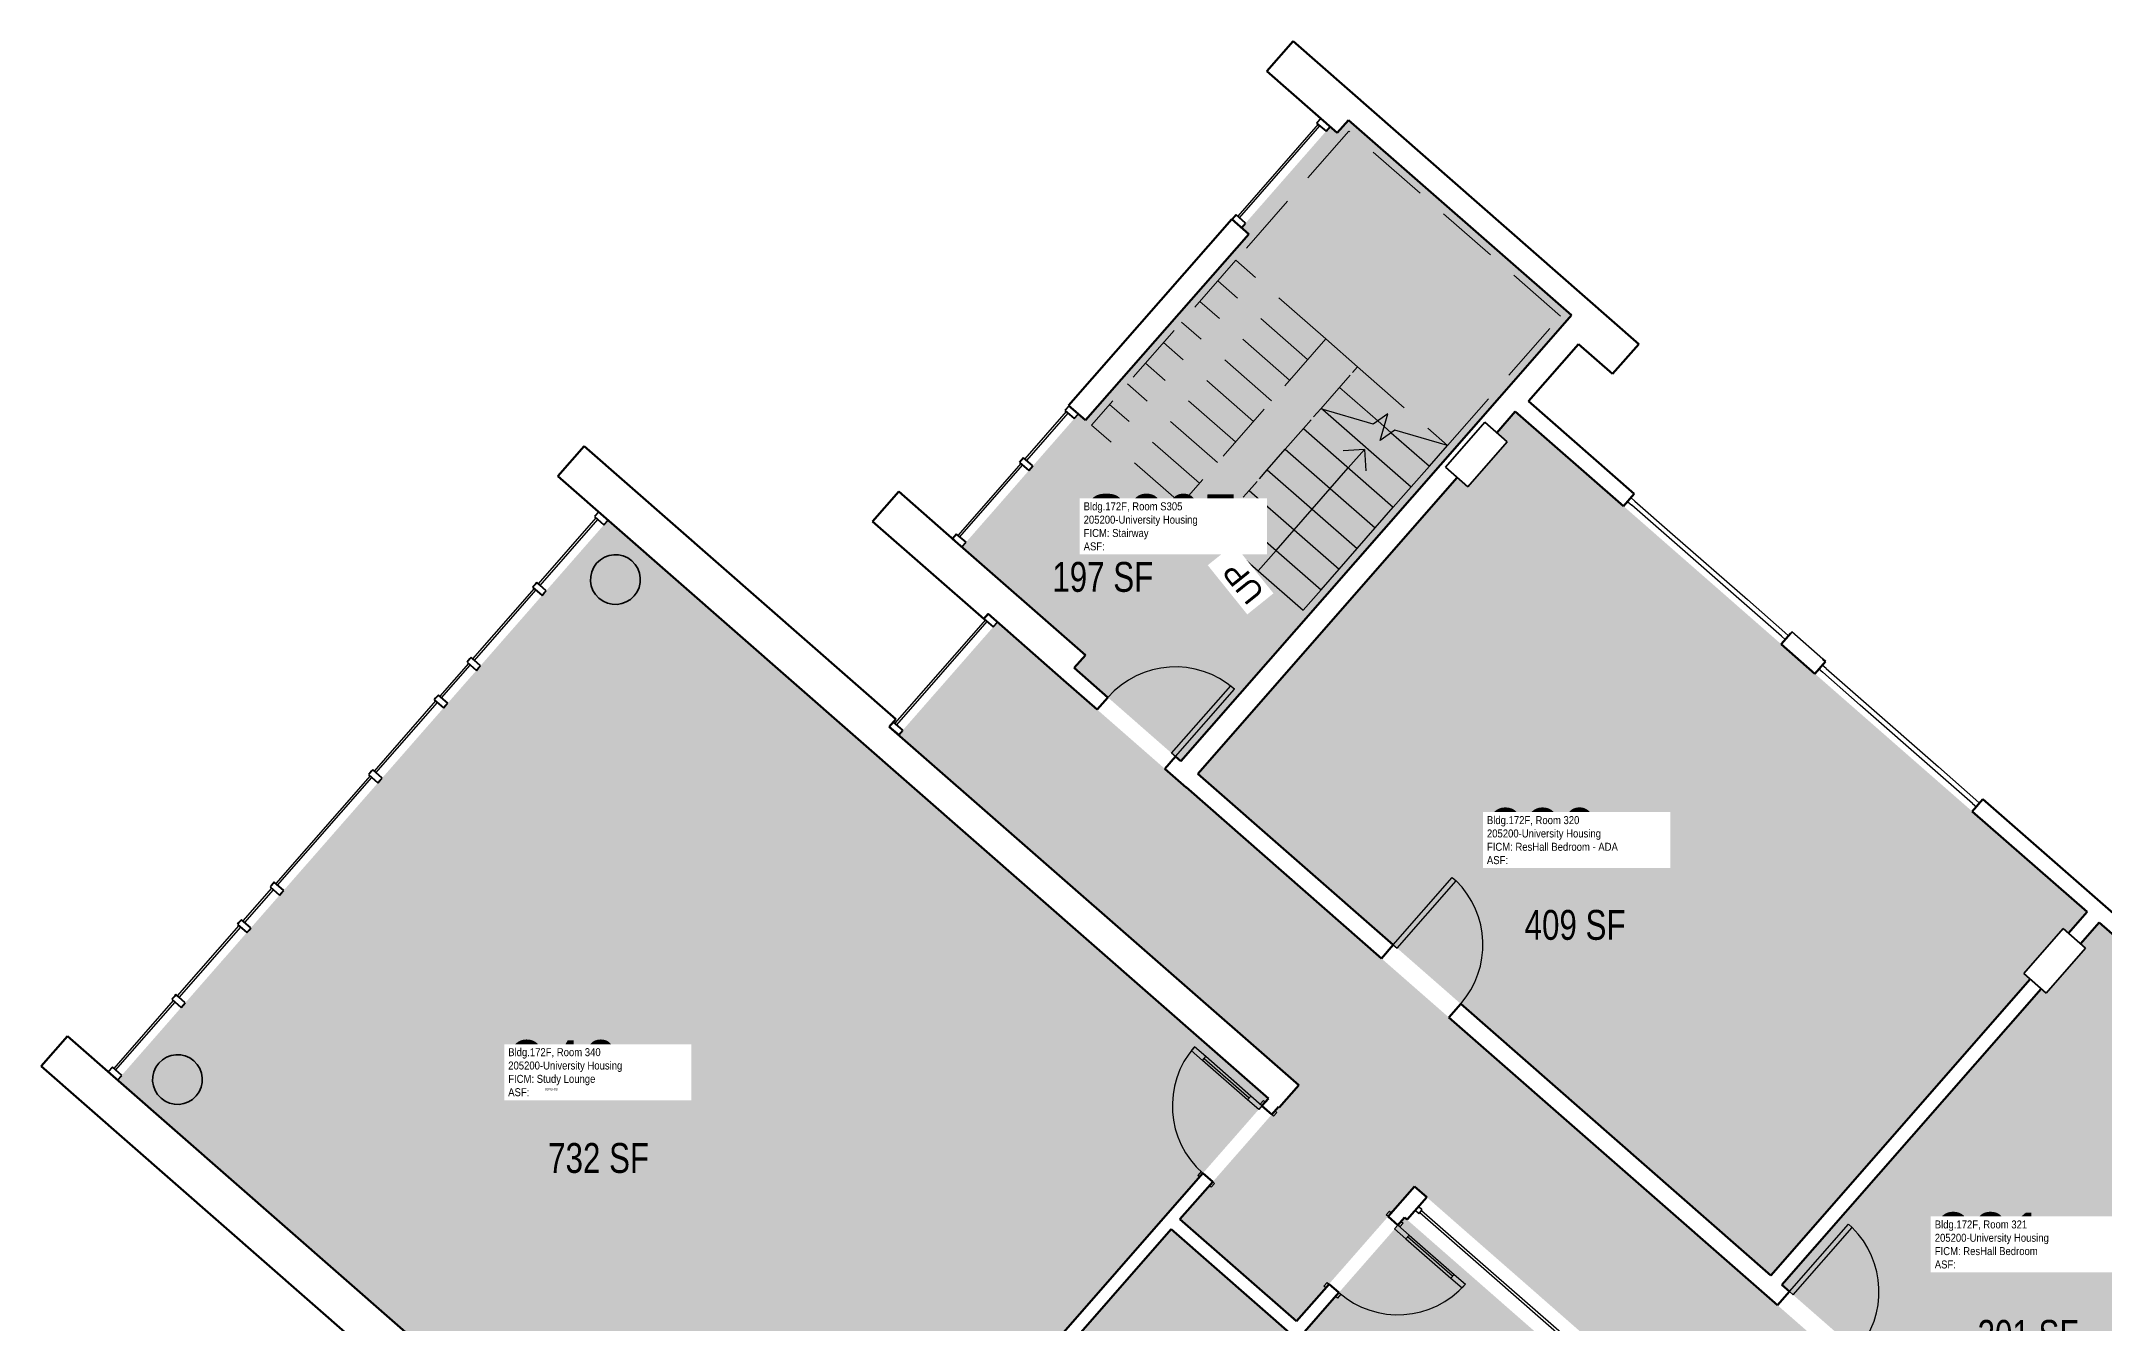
# Model space of a CAD drawing. Header units: inches. Extents: x 69234239 to 69236626, y 27656166 to 27658522.
# Drawn here: x 69234341 to 69235170, y 27658007 to 27658522 of the extents above; entities that cross this region are included whole.
import ezdxf
from ezdxf.enums import TextEntityAlignment as Align

# ---------------------------------------------------------------- set-up
doc = ezdxf.new("R2010")
doc.units = ezdxf.units.IN
doc.header["$LTSCALE"] = 100
doc.header["$MEASUREMENT"] = 0
doc.linetypes.add('DASHED2', pattern=[0.375, 0.25, -0.125])
for name, color, linetype in [('A-COLS', 5, 'CONTINUOUS'), ('A-DOOR', 2, 'CONTINUOUS'), ('A-FLOR', 3, 'CONTINUOUS'), ('A-GLAZ', 1, 'CONTINUOUS'), ('A-IDEN-RNUM', 7, 'CONTINUOUS'), ('A-IDEN-SNUM', 4, 'CONTINUOUS'), ('A-IDEN-VNUM', 4, 'CONTINUOUS'), ('A-WALL', 5, 'CONTINUOUS'), ('AREA-TEXT', 3, 'CONTINUOUS'), ('Rooms-Category-Color', 7, 'CONTINUOUS'), ('Rooms-College-Color', 7, 'CONTINUOUS'), ('Rooms-Department-Color', 7, 'CONTINUOUS'), ('Rooms-Division-Color', 7, 'CONTINUOUS'), ('Rooms-Information', 7, 'CONTINUOUS')]:
    doc.layers.add(name, color=color, linetype=linetype)
doc.styles.add('Arial', font='arial.ttf')
doc.styles.add('CP_AREA', font='arial.ttf', dxfattribs={"height": 15})
doc.styles.add('CP_ROOMSNUMBER', font='arial.ttf', dxfattribs={"height": 1})
doc.styles.add('CP_ROOMVNUMBER', font='arial.ttf', dxfattribs={"width": 0.85, "height": 0.075})

# ---------------------------------------------------------------- blocks, each defined once
blk = doc.blocks.new('08_Single-Flush - 08_Single-Flush_3_-0_ x 7_-0_-5597139-LEVEL 3')
at = {"layer": 'A-DOOR', "color": 7}
for p, q in [((16, -3.62), (16, -39.57)), ((18, -3.62), (16, -3.62)), ((18, -3.62), (18, -39.57)), ((18, -39.57), (16, -39.57))]:
    blk.add_line(p, q, dxfattribs=at)
at = {"layer": 'A-DOOR', "lineweight": 25}
blk.add_arc((18, -3.62), 36, 180, 266.81526, dxfattribs=at)
blk = doc.blocks.new('Single-Flush Vision - 36_ x 84_ - 90 MIN-2273798-LEVEL 3')
at = {"layer": 'A-DOOR'}
for p, q in [((16, 3.25), (16, 39.25)), ((18, 39.25), (16, 39.25)), ((18, 3.25), (18, 39.25)), ((18, 3.25), (16, 3.25))]:
    blk.add_line(p, q, dxfattribs=at)
at = {"layer": 'A-DOOR', "lineweight": 25}
blk.add_arc((18, 3.25), 36, 90, 180, dxfattribs=at)

msp = doc.modelspace()

# ---------------------------------------------------------------- hatches: boundary and pattern name
at = {"layer": 'Rooms-Category-Color', "true_color": 0xadadad}
for points in [[(69234760.73, 27658275.86), (69234756.2, 27658270.69), (69234799, 27658233.21), (69234799.54, 27658233.83), (69234903.67, 27658352.74), (69234919.48, 27658370.79), (69234926.93, 27658379.3), (69234926.97, 27658379.35), (69234926.97, 27658379.35), (69234929.12, 27658381.8), (69234955.93, 27658412.41), (69234866.4, 27658490.81), (69234861.87, 27658485.64), (69234858.98, 27658488.18), (69234823.4, 27658447.55), (69234826.31, 27658445), (69234760.79, 27658370.18), (69234757.87, 27658372.74), (69234711.09, 27658319.3), (69234753.23, 27658282.43), (69234753.23, 27658282.43)], [(69234685.7, 27658243.8), (69234846.08, 27658103.34), (69234798.65, 27658049.18), (69234845.43, 27658008.22), (69234892.86, 27658062.38), (69234988.96, 27657978.23), (69234989.36, 27657978.68), (69234998.39, 27657970.78), (69234994.04, 27657965.81), (69234789.14, 27657731.84), (69234785.11, 27657727.23), (69234776.08, 27657735.13), (69234776.16, 27657735.23), (69234637.57, 27657856.59), (69234633.57, 27657860.09), (69234633.57, 27657860.09), (69234631.31, 27657862.08), (69234483.78, 27657991.27), (69234472.9, 27658000.8), (69234433.28, 27657955.56), (69234458.14, 27657933.8), (69234458.13, 27657933.78), (69234505.4, 27657892.39), (69234641.66, 27657773.07), (69234740.95, 27657686.12), (69234877.22, 27657566.79), (69234976.9, 27657479.5), (69235094.64, 27657376.4), (69235214.47, 27657271.45), (69235254.01, 27657316.6), (69235244.41, 27657325.01), (69235246.38, 27657327.27), (69235217.61, 27657352.47), (69235215.61, 27657350.19), (69235200.19, 27657363.7), (69235171.35, 27657388.98), (69235171.35, 27657388.98), (69235111.42, 27657441.46), (69235113.4, 27657443.73), (69235084.63, 27657468.93), (69235082.64, 27657466.66), (69235080.58, 27657468.47), (69235080.59, 27657468.47), (69235007.19, 27657532.75), (69234926.02, 27657603.83), (69234925.59, 27657604.21), (69234925.59, 27657604.21), (69234902.25, 27657624.64), (69234854.17, 27657666.75), (69234853.75, 27657667.12), (69234851.75, 27657668.83), (69234830.25, 27657687.67), (69234878.01, 27657742.2), (69234878.01, 27657742.2), (69234995.22, 27657876.06), (69235043.24, 27657930.88), (69235064.76, 27657912.03), (69235067.49, 27657909.64), (69235071.46, 27657906.16), (69235115.22, 27657867.84), (69235138.94, 27657847.07), (69235138.93, 27657847.07), (69235248.09, 27657751.48), (69235291.57, 27657713.4), (69235466.98, 27657559.79), (69235506.55, 27657604.96), (69235386.59, 27657710.01), (69235268.87, 27657813.1), (69235169.18, 27657900.4), (69235033.43, 27658019.28), (69234801.16, 27658222.68), (69234801.11, 27658222.73), (69234797.91, 27658225.52), (69234751.91, 27658265.8), (69234751.91, 27658265.8), (69234744.42, 27658272.37), (69234725.34, 27658289.07)]]:
    msp.add_hatch(color=253, dxfattribs=at).paths.add_polyline_path(points)
at = {"layer": 'Rooms-Category-Color', "true_color": 0x728ef3}
for points in [[(69234805.89, 27658228.18), (69235036, 27658026.67), (69235140.18, 27658145.63), (69235137.58, 27658147.9), (69235153.39, 27658165.96), (69235155.52, 27658164.09), (69235163.01, 27658172.65), (69234933.37, 27658373.75), (69234925.87, 27658365.19), (69234930.11, 27658361.48), (69234914.3, 27658343.43), (69234910.06, 27658347.14)], [(69234474.84, 27658015.05), (69234477.04, 27658013.12), (69234478.93, 27658011.47), (69234491.69, 27658000.3), (69234637.24, 27657872.83), (69234695.94, 27657939.86), (69234792.97, 27658050.67), (69234834.23, 27658097.78), (69234675.91, 27658236.42), (69234674.03, 27658238.07), (69234671.83, 27658239.99), (69234568.96, 27658330.08), (69234371.97, 27658105.13)], [(69235040.42, 27658022.8), (69235171.75, 27657907.79), (69235233.41, 27657978.21), (69235197.13, 27658009.98), (69235262.95, 27658085.13), (69235167.9, 27658168.37), (69235160.41, 27658159.81), (69235162.42, 27658158.05), (69235148.75, 27658142.44), (69235146.61, 27658139.99), (69235144.6, 27658141.75)], [(69234784.07, 27657744.26), (69234981.06, 27657969.2), (69234888.91, 27658049.9), (69234845.92, 27658000.81), (69234795.19, 27658045.23), (69234699.89, 27657936.4), (69234700.13, 27657936.19), (69234641.4, 27657869.19)]]:
    msp.add_hatch(color=171, dxfattribs=at).paths.add_polyline_path(points)
at = {"layer": 'Rooms-College-Color', "true_color": 0xadadad}
for points in [[(69234760.73, 27658275.86), (69234756.2, 27658270.69), (69234799, 27658233.21), (69234799.54, 27658233.83), (69234903.67, 27658352.74), (69234919.48, 27658370.79), (69234926.93, 27658379.3), (69234926.97, 27658379.35), (69234926.97, 27658379.35), (69234929.12, 27658381.8), (69234955.93, 27658412.41), (69234866.4, 27658490.81), (69234861.87, 27658485.64), (69234858.98, 27658488.18), (69234823.4, 27658447.55), (69234826.31, 27658445), (69234760.79, 27658370.18), (69234757.87, 27658372.74), (69234711.09, 27658319.3), (69234753.23, 27658282.43), (69234753.23, 27658282.43)], [(69234805.89, 27658228.18), (69235036, 27658026.67), (69235140.18, 27658145.63), (69235137.58, 27658147.9), (69235153.39, 27658165.96), (69235155.52, 27658164.09), (69235163.01, 27658172.65), (69234933.37, 27658373.75), (69234925.87, 27658365.19), (69234930.11, 27658361.48), (69234914.3, 27658343.43), (69234910.06, 27658347.14)], [(69234474.84, 27658015.05), (69234477.04, 27658013.12), (69234478.93, 27658011.47), (69234491.69, 27658000.3), (69234637.24, 27657872.83), (69234695.94, 27657939.86), (69234792.97, 27658050.67), (69234834.23, 27658097.78), (69234675.91, 27658236.42), (69234674.03, 27658238.07), (69234671.83, 27658239.99), (69234568.96, 27658330.08), (69234371.97, 27658105.13)], [(69234685.7, 27658243.8), (69234846.08, 27658103.34), (69234798.65, 27658049.18), (69234845.43, 27658008.22), (69234892.86, 27658062.38), (69234988.96, 27657978.23), (69234989.36, 27657978.68), (69234998.39, 27657970.78), (69234994.04, 27657965.81), (69234789.14, 27657731.84), (69234785.11, 27657727.23), (69234776.08, 27657735.13), (69234776.16, 27657735.23), (69234637.57, 27657856.59), (69234633.57, 27657860.09), (69234633.57, 27657860.09), (69234631.31, 27657862.08), (69234483.78, 27657991.27), (69234472.9, 27658000.8), (69234433.28, 27657955.56), (69234458.14, 27657933.8), (69234458.13, 27657933.78), (69234505.4, 27657892.39), (69234641.66, 27657773.07), (69234740.95, 27657686.12), (69234877.22, 27657566.79), (69234976.9, 27657479.5), (69235094.64, 27657376.4), (69235214.47, 27657271.45), (69235254.01, 27657316.6), (69235244.41, 27657325.01), (69235246.38, 27657327.27), (69235217.61, 27657352.47), (69235215.61, 27657350.19), (69235200.19, 27657363.7), (69235171.35, 27657388.98), (69235171.35, 27657388.98), (69235111.42, 27657441.46), (69235113.4, 27657443.73), (69235084.63, 27657468.93), (69235082.64, 27657466.66), (69235080.58, 27657468.47), (69235080.59, 27657468.47), (69235007.19, 27657532.75), (69234926.02, 27657603.83), (69234925.59, 27657604.21), (69234925.59, 27657604.21), (69234902.25, 27657624.64), (69234854.17, 27657666.75), (69234853.75, 27657667.12), (69234851.75, 27657668.83), (69234830.25, 27657687.67), (69234878.01, 27657742.2), (69234878.01, 27657742.2), (69234995.22, 27657876.06), (69235043.24, 27657930.88), (69235064.76, 27657912.03), (69235067.49, 27657909.64), (69235071.46, 27657906.16), (69235115.22, 27657867.84), (69235138.94, 27657847.07), (69235138.93, 27657847.07), (69235248.09, 27657751.48), (69235291.57, 27657713.4), (69235466.98, 27657559.79), (69235506.55, 27657604.96), (69235386.59, 27657710.01), (69235268.87, 27657813.1), (69235169.18, 27657900.4), (69235033.43, 27658019.28), (69234801.16, 27658222.68), (69234801.11, 27658222.73), (69234797.91, 27658225.52), (69234751.91, 27658265.8), (69234751.91, 27658265.8), (69234744.42, 27658272.37), (69234725.34, 27658289.07)], [(69235040.42, 27658022.8), (69235171.75, 27657907.79), (69235233.41, 27657978.21), (69235197.13, 27658009.98), (69235262.95, 27658085.13), (69235167.9, 27658168.37), (69235160.41, 27658159.81), (69235162.42, 27658158.05), (69235148.75, 27658142.44), (69235146.61, 27658139.99), (69235144.6, 27658141.75)], [(69234784.07, 27657744.26), (69234981.06, 27657969.2), (69234888.91, 27658049.9), (69234845.92, 27658000.81), (69234795.19, 27658045.23), (69234699.89, 27657936.4), (69234700.13, 27657936.19), (69234641.4, 27657869.19)]]:
    msp.add_hatch(color=253, dxfattribs=at).paths.add_polyline_path(points)
at = {"layer": 'Rooms-Department-Color', "true_color": 0xacacac}
for points in [[(69234760.73, 27658275.86), (69234756.2, 27658270.69), (69234799, 27658233.21), (69234799.54, 27658233.83), (69234903.67, 27658352.74), (69234919.48, 27658370.79), (69234926.93, 27658379.3), (69234926.97, 27658379.35), (69234926.97, 27658379.35), (69234929.12, 27658381.8), (69234955.93, 27658412.41), (69234866.4, 27658490.81), (69234861.87, 27658485.64), (69234858.98, 27658488.18), (69234823.4, 27658447.55), (69234826.31, 27658445), (69234760.79, 27658370.18), (69234757.87, 27658372.74), (69234711.09, 27658319.3), (69234753.23, 27658282.43), (69234753.23, 27658282.43)], [(69234685.7, 27658243.8), (69234846.08, 27658103.34), (69234798.65, 27658049.18), (69234845.43, 27658008.22), (69234892.86, 27658062.38), (69234988.96, 27657978.23), (69234989.36, 27657978.68), (69234998.39, 27657970.78), (69234994.04, 27657965.81), (69234789.14, 27657731.84), (69234785.11, 27657727.23), (69234776.08, 27657735.13), (69234776.16, 27657735.23), (69234637.57, 27657856.59), (69234633.57, 27657860.09), (69234633.57, 27657860.09), (69234631.31, 27657862.08), (69234483.78, 27657991.27), (69234472.9, 27658000.8), (69234433.28, 27657955.56), (69234458.14, 27657933.8), (69234458.13, 27657933.78), (69234505.4, 27657892.39), (69234641.66, 27657773.07), (69234740.95, 27657686.12), (69234877.22, 27657566.79), (69234976.9, 27657479.5), (69235094.64, 27657376.4), (69235214.47, 27657271.45), (69235254.01, 27657316.6), (69235244.41, 27657325.01), (69235246.38, 27657327.27), (69235217.61, 27657352.47), (69235215.61, 27657350.19), (69235200.19, 27657363.7), (69235171.35, 27657388.98), (69235171.35, 27657388.98), (69235111.42, 27657441.46), (69235113.4, 27657443.73), (69235084.63, 27657468.93), (69235082.64, 27657466.66), (69235080.58, 27657468.47), (69235080.59, 27657468.47), (69235007.19, 27657532.75), (69234926.02, 27657603.83), (69234925.59, 27657604.21), (69234925.59, 27657604.21), (69234902.25, 27657624.64), (69234854.17, 27657666.75), (69234853.75, 27657667.12), (69234851.75, 27657668.83), (69234830.25, 27657687.67), (69234878.01, 27657742.2), (69234878.01, 27657742.2), (69234995.22, 27657876.06), (69235043.24, 27657930.88), (69235064.76, 27657912.03), (69235067.49, 27657909.64), (69235071.46, 27657906.16), (69235115.22, 27657867.84), (69235138.94, 27657847.07), (69235138.93, 27657847.07), (69235248.09, 27657751.48), (69235291.57, 27657713.4), (69235466.98, 27657559.79), (69235506.55, 27657604.96), (69235386.59, 27657710.01), (69235268.87, 27657813.1), (69235169.18, 27657900.4), (69235033.43, 27658019.28), (69234801.16, 27658222.68), (69234801.11, 27658222.73), (69234797.91, 27658225.52), (69234751.91, 27658265.8), (69234751.91, 27658265.8), (69234744.42, 27658272.37), (69234725.34, 27658289.07)]]:
    msp.add_hatch(color=253, dxfattribs=at).paths.add_polyline_path(points)
at = {"layer": 'Rooms-Department-Color', "true_color": 0x604aed}
for points in [[(69234805.89, 27658228.18), (69235036, 27658026.67), (69235140.18, 27658145.63), (69235137.58, 27658147.9), (69235153.39, 27658165.96), (69235155.52, 27658164.09), (69235163.01, 27658172.65), (69234933.37, 27658373.75), (69234925.87, 27658365.19), (69234930.11, 27658361.48), (69234914.3, 27658343.43), (69234910.06, 27658347.14)], [(69234474.84, 27658015.05), (69234477.04, 27658013.12), (69234478.93, 27658011.47), (69234491.69, 27658000.3), (69234637.24, 27657872.83), (69234695.94, 27657939.86), (69234792.97, 27658050.67), (69234834.23, 27658097.78), (69234675.91, 27658236.42), (69234674.03, 27658238.07), (69234671.83, 27658239.99), (69234568.96, 27658330.08), (69234371.97, 27658105.13)], [(69235040.42, 27658022.8), (69235171.75, 27657907.79), (69235233.41, 27657978.21), (69235197.13, 27658009.98), (69235262.95, 27658085.13), (69235167.9, 27658168.37), (69235160.41, 27658159.81), (69235162.42, 27658158.05), (69235148.75, 27658142.44), (69235146.61, 27658139.99), (69235144.6, 27658141.75)], [(69234784.07, 27657744.26), (69234981.06, 27657969.2), (69234888.91, 27658049.9), (69234845.92, 27658000.81), (69234795.19, 27658045.23), (69234699.89, 27657936.4), (69234700.13, 27657936.19), (69234641.4, 27657869.19)]]:
    msp.add_hatch(color=173, dxfattribs=at).paths.add_polyline_path(points)
at = {"layer": 'Rooms-Division-Color', "true_color": 0xadadad}
for points in [[(69234760.73, 27658275.86), (69234756.2, 27658270.69), (69234799, 27658233.21), (69234799.54, 27658233.83), (69234903.67, 27658352.74), (69234919.48, 27658370.79), (69234926.93, 27658379.3), (69234926.97, 27658379.35), (69234926.97, 27658379.35), (69234929.12, 27658381.8), (69234955.93, 27658412.41), (69234866.4, 27658490.81), (69234861.87, 27658485.64), (69234858.98, 27658488.18), (69234823.4, 27658447.55), (69234826.31, 27658445), (69234760.79, 27658370.18), (69234757.87, 27658372.74), (69234711.09, 27658319.3), (69234753.23, 27658282.43), (69234753.23, 27658282.43)], [(69234685.7, 27658243.8), (69234846.08, 27658103.34), (69234798.65, 27658049.18), (69234845.43, 27658008.22), (69234892.86, 27658062.38), (69234988.96, 27657978.23), (69234989.36, 27657978.68), (69234998.39, 27657970.78), (69234994.04, 27657965.81), (69234789.14, 27657731.84), (69234785.11, 27657727.23), (69234776.08, 27657735.13), (69234776.16, 27657735.23), (69234637.57, 27657856.59), (69234633.57, 27657860.09), (69234633.57, 27657860.09), (69234631.31, 27657862.08), (69234483.78, 27657991.27), (69234472.9, 27658000.8), (69234433.28, 27657955.56), (69234458.14, 27657933.8), (69234458.13, 27657933.78), (69234505.4, 27657892.39), (69234641.66, 27657773.07), (69234740.95, 27657686.12), (69234877.22, 27657566.79), (69234976.9, 27657479.5), (69235094.64, 27657376.4), (69235214.47, 27657271.45), (69235254.01, 27657316.6), (69235244.41, 27657325.01), (69235246.38, 27657327.27), (69235217.61, 27657352.47), (69235215.61, 27657350.19), (69235200.19, 27657363.7), (69235171.35, 27657388.98), (69235171.35, 27657388.98), (69235111.42, 27657441.46), (69235113.4, 27657443.73), (69235084.63, 27657468.93), (69235082.64, 27657466.66), (69235080.58, 27657468.47), (69235080.59, 27657468.47), (69235007.19, 27657532.75), (69234926.02, 27657603.83), (69234925.59, 27657604.21), (69234925.59, 27657604.21), (69234902.25, 27657624.64), (69234854.17, 27657666.75), (69234853.75, 27657667.12), (69234851.75, 27657668.83), (69234830.25, 27657687.67), (69234878.01, 27657742.2), (69234878.01, 27657742.2), (69234995.22, 27657876.06), (69235043.24, 27657930.88), (69235064.76, 27657912.03), (69235067.49, 27657909.64), (69235071.46, 27657906.16), (69235115.22, 27657867.84), (69235138.94, 27657847.07), (69235138.93, 27657847.07), (69235248.09, 27657751.48), (69235291.57, 27657713.4), (69235466.98, 27657559.79), (69235506.55, 27657604.96), (69235386.59, 27657710.01), (69235268.87, 27657813.1), (69235169.18, 27657900.4), (69235033.43, 27658019.28), (69234801.16, 27658222.68), (69234801.11, 27658222.73), (69234797.91, 27658225.52), (69234751.91, 27658265.8), (69234751.91, 27658265.8), (69234744.42, 27658272.37), (69234725.34, 27658289.07)]]:
    msp.add_hatch(color=253, dxfattribs=at).paths.add_polyline_path(points)
at = {"layer": 'Rooms-Division-Color', "true_color": 0x604aed}
for points in [[(69234805.89, 27658228.18), (69235036, 27658026.67), (69235140.18, 27658145.63), (69235137.58, 27658147.9), (69235153.39, 27658165.96), (69235155.52, 27658164.09), (69235163.01, 27658172.65), (69234933.37, 27658373.75), (69234925.87, 27658365.19), (69234930.11, 27658361.48), (69234914.3, 27658343.43), (69234910.06, 27658347.14)], [(69234474.84, 27658015.05), (69234477.04, 27658013.12), (69234478.93, 27658011.47), (69234491.69, 27658000.3), (69234637.24, 27657872.83), (69234695.94, 27657939.86), (69234792.97, 27658050.67), (69234834.23, 27658097.78), (69234675.91, 27658236.42), (69234674.03, 27658238.07), (69234671.83, 27658239.99), (69234568.96, 27658330.08), (69234371.97, 27658105.13)], [(69235040.42, 27658022.8), (69235171.75, 27657907.79), (69235233.41, 27657978.21), (69235197.13, 27658009.98), (69235262.95, 27658085.13), (69235167.9, 27658168.37), (69235160.41, 27658159.81), (69235162.42, 27658158.05), (69235148.75, 27658142.44), (69235146.61, 27658139.99), (69235144.6, 27658141.75)], [(69234784.07, 27657744.26), (69234981.06, 27657969.2), (69234888.91, 27658049.9), (69234845.92, 27658000.81), (69234795.19, 27658045.23), (69234699.89, 27657936.4), (69234700.13, 27657936.19), (69234641.4, 27657869.19)]]:
    msp.add_hatch(color=173, dxfattribs=at).paths.add_polyline_path(points)

# ---------------------------------------------------------------- linework, layer by layer
at = {"layer": 'A-COLS', "lineweight": 35}
for p, q in [((69234905.27, 27658351.33), (69234921.08, 27658369.39)), ((69234921.08, 27658369.39), (69234930.11, 27658361.48)), ((69234930.11, 27658361.48), (69234914.3, 27658343.43)), ((69234914.3, 27658343.43), (69234905.27, 27658351.33)), ((69235137.58, 27658147.9), (69235153.39, 27658165.96)), ((69235153.39, 27658165.96), (69235162.42, 27658158.05)), ((69235162.42, 27658158.05), (69235146.61, 27658139.99)), ((69235146.61, 27658139.99), (69235137.58, 27658147.9))]:
    msp.add_line(p, q, dxfattribs=at)
for centre, start, end in [((69234571.9, 27658306.21), 48.79082, 228.79082), ((69234571.9, 27658306.21), 228.79082, 48.79082), ((69234396.01, 27658105.35), 48.79082, 228.79082), ((69234396.01, 27658105.35), 228.79082, 48.79082)]:
    msp.add_arc(centre, 10, start, end, dxfattribs=at)
at = {"layer": 'A-DOOR'}
for p, q in [((69234804.51, 27658118.49), (69234803.19, 27658116.98)), ((69234809.03, 27658114.53), (69234804.51, 27658118.49)), ((69234807.71, 27658113.03), (69234803.19, 27658116.98)), ((69234807.71, 27658113.03), (69234809.03, 27658114.53)), ((69234825.76, 27658097.22), (69234807.71, 27658113.03)), ((69234808.37, 27658113.78), (69234826.42, 27658097.97)), ((69234827.08, 27658098.72), (69234809.03, 27658114.53)), ((69234825.76, 27658097.22), (69234827.08, 27658098.72)), ((69234830.28, 27658093.26), (69234825.76, 27658097.22)), ((69234831.59, 27658094.77), (69234827.08, 27658098.72)), ((69234831.59, 27658094.77), (69234830.28, 27658093.26)), ((69234832.16, 27658096.93), (69234830.84, 27658095.43)), ((69234830.84, 27658095.43), (69234831.59, 27658094.77)), ((69234832.91, 27658096.27), (69234832.16, 27658096.93)), ((69234835.54, 27658091.31), (69234836.3, 27658090.65)), ((69234836.3, 27658090.65), (69234837.61, 27658092.16)), ((69234837.61, 27658092.16), (69234836.86, 27658092.81)), ((69234807.13, 27658068.34), (69234805.81, 27658066.84)), ((69234807.88, 27658067.69), (69234807.13, 27658068.34)), ((69234805.81, 27658066.84), (69234806.56, 27658066.18)), ((69234810.51, 27658062.72), (69234811.26, 27658062.06)), ((69234811.26, 27658062.06), (69234812.58, 27658063.57)), ((69234812.58, 27658063.57), (69234811.83, 27658064.23)), ((69234881.51, 27658050.94), (69234882.82, 27658052.44)), ((69234882.82, 27658052.44), (69234883.58, 27658051.78)), ((69234882.26, 27658050.28), (69234881.51, 27658050.94)), ((69234886.21, 27658046.82), (69234884.89, 27658045.31)), ((69234884.89, 27658045.31), (69234889.4, 27658041.36)), ((69234886.21, 27658046.82), (69234890.72, 27658042.87)), ((69234886.96, 27658046.16), (69234886.21, 27658046.82)), ((69234888.28, 27658047.66), (69234886.96, 27658046.16)), ((69234887.53, 27658048.32), (69234888.28, 27658047.66)), ((69234889.4, 27658041.36), (69234890.72, 27658042.87)), ((69234889.4, 27658041.36), (69234907.46, 27658025.55)), ((69234908.12, 27658026.3), (69234890.06, 27658042.11)), ((69234890.72, 27658042.87), (69234908.78, 27658027.05)), ((69234907.46, 27658025.55), (69234908.78, 27658027.05)), ((69234908.78, 27658027.05), (69234913.29, 27658023.1)), ((69234856.47, 27658022.35), (69234857.79, 27658023.85)), ((69234857.22, 27658021.69), (69234856.47, 27658022.35)), ((69234857.79, 27658023.85), (69234858.54, 27658023.19)), ((69234863.24, 27658019.08), (69234861.93, 27658017.57)), ((69234862.49, 27658019.73), (69234863.24, 27658019.08)), ((69234907.46, 27658025.55), (69234911.97, 27658021.6)), ((69234913.29, 27658023.1), (69234911.97, 27658021.6)), ((69234861.93, 27658017.57), (69234861.17, 27658018.23))]:
    msp.add_line(p, q, dxfattribs=at)
at = {"layer": 'A-DOOR', "lineweight": 25}
for centre, start, end in [((69234831.59, 27658094.77), 138.79082, 228.79082), ((69234886.21, 27658046.82), 228.79137, 318.79137)]:
    msp.add_arc(centre, 36, start, end, dxfattribs=at)
at = {"layer": 'A-FLOR', "linetype": 'DASHED2', "lineweight": 5}
for p, q in [((69234866.54, 27658486.39), (69234821.08, 27658434.48)), ((69234951.54, 27658411.96), (69234866.54, 27658486.39)), ((69234821.08, 27658434.48), (69234763.11, 27658368.28)), ((69234857.19, 27658402.86), (69234821.08, 27658434.48)), ((69234849.95, 27658394.58), (69234813.84, 27658426.2)), ((69234842.7, 27658386.31), (69234806.59, 27658417.93)), ((69234835.45, 27658378.03), (69234799.34, 27658409.65)), ((69234906.08, 27658360.05), (69234951.54, 27658411.96)), ((69234828.21, 27658369.76), (69234792.1, 27658401.38)), ((69234857.19, 27658402.86), (69234799.22, 27658336.65)), ((69234857.19, 27658402.86), (69234869.97, 27658391.67)), ((69234820.96, 27658361.48), (69234784.85, 27658393.1)), ((69234867.99, 27658389.41), (69234869.97, 27658391.67)), ((69234869.97, 27658391.67), (69234906.08, 27658360.05)), ((69234813.71, 27658353.2), (69234777.6, 27658384.83)), ((69234855.22, 27658374.83), (69234867.01, 27658388.28)), ((69234862.72, 27658383.39), (69234878.09, 27658369.93)), ((69234806.47, 27658344.93), (69234770.36, 27658376.55)), ((69234855.48, 27658375.12), (69234856.09, 27658374.58)), ((69234799.22, 27658336.65), (69234763.11, 27658368.28)), ((69234880.71, 27658367.64), (69234883.53, 27658365.17))]:
    msp.add_line(p, q, dxfattribs=at)
at = {"layer": 'A-FLOR'}
for p, q in [((69234840.98, 27658358.57), (69234848.23, 27658366.84)), ((69234848.23, 27658366.84), (69234851.36, 27658370.42)), ((69234848.23, 27658366.84), (69234884.34, 27658335.22)), ((69234852.35, 27658371.55), (69234855.22, 27658374.83)), ((69234876.33, 27658368.69), (69234855.22, 27658374.83)), ((69234856.09, 27658374.58), (69234891.59, 27658343.5)), ((69234882.22, 27658372.84), (69234876.33, 27658368.69)), ((69234878.09, 27658369.93), (69234880.71, 27658367.64)), ((69234879.08, 27658362.04), (69234882.22, 27658372.84)), ((69234833.74, 27658350.29), (69234840.98, 27658358.57)), ((69234840.98, 27658358.57), (69234877.09, 27658326.94)), ((69234872.75, 27658358.41), (69234864.28, 27658357.85)), ((69234866.28, 27658351.03), (69234872.75, 27658358.41)), ((69234872.75, 27658358.41), (69234873.31, 27658349.94)), ((69234884.97, 27658366.18), (69234879.08, 27658362.04)), ((69234883.53, 27658365.17), (69234898.83, 27658351.77)), ((69234906.08, 27658360.05), (69234884.97, 27658366.18)), ((69234898.83, 27658351.77), (69234906.08, 27658360.05)), ((69234830.61, 27658346.72), (69234833.74, 27658350.29)), ((69234833.74, 27658350.29), (69234869.85, 27658318.67)), ((69234859.04, 27658342.76), (69234866.28, 27658351.03)), ((69234891.59, 27658343.5), (69234898.83, 27658351.77)), ((69234824.11, 27658339.3), (69234826.49, 27658342.02)), ((69234826.49, 27658342.02), (69234829.62, 27658345.59)), ((69234826.49, 27658342.02), (69234862.6, 27658310.39)), ((69234851.79, 27658334.48), (69234859.04, 27658342.76)), ((69234884.34, 27658335.22), (69234891.59, 27658343.5)), ((69234819.24, 27658333.74), (69234855.35, 27658302.12)), ((69234844.54, 27658326.21), (69234851.79, 27658334.48)), ((69234877.09, 27658326.94), (69234884.34, 27658335.22)), ((69234811.99, 27658325.47), (69234848.11, 27658293.84)), ((69234837.3, 27658317.93), (69234844.54, 27658326.21)), ((69234869.85, 27658318.67), (69234877.09, 27658326.94)), ((69234830.05, 27658309.65), (69234837.3, 27658317.93)), ((69234862.6, 27658310.39), (69234869.85, 27658318.67)), ((69234855.35, 27658302.12), (69234862.6, 27658310.39)), ((69234848.11, 27658293.84), (69234855.35, 27658302.12))]:
    msp.add_line(p, q, dxfattribs=at)
at = {"layer": 'A-GLAZ', "lineweight": 40}
for p, q in [((69234855.22, 27658491.47), (69234853.57, 27658489.59)), ((69234858.98, 27658488.18), (69234855.22, 27658491.47)), ((69234853.57, 27658489.59), (69234857.33, 27658486.3)), ((69234857.33, 27658486.3), (69234858.98, 27658488.18)), ((69234754.11, 27658376.04), (69234752.46, 27658374.16)), ((69234757.87, 27658372.74), (69234754.11, 27658376.04)), ((69234752.46, 27658374.16), (69234756.22, 27658370.86)), ((69234756.22, 27658370.86), (69234757.87, 27658372.74)), ((69234683.58, 27658248.97), (69234681.93, 27658247.09)), ((69234681.93, 27658247.09), (69234685.7, 27658243.8)), ((69234687.34, 27658245.68), (69234683.58, 27658248.97)), ((69234685.7, 27658243.8), (69234687.34, 27658245.68)), ((69234369.86, 27658110.31), (69234368.21, 27658108.43)), ((69234373.62, 27658107.01), (69234369.86, 27658110.31)), ((69234368.21, 27658108.43), (69234371.97, 27658105.13)), ((69234371.97, 27658105.13), (69234373.62, 27658107.01))]:
    msp.add_line(p, q, dxfattribs=at)
at = {"layer": 'A-GLAZ'}
for p, q in [((69234854.13, 27658489.1), (69234821.85, 27658452.23)), ((69234822.6, 27658451.57), (69234854.89, 27658488.44)), ((69234854.89, 27658488.44), (69234854.13, 27658489.1)), ((69234821.85, 27658452.23), (69234822.6, 27658451.57)), ((69234753.02, 27658373.66), (69234736.37, 27658354.64)), ((69234737.12, 27658353.98), (69234753.77, 27658373)), ((69234753.77, 27658373), (69234753.02, 27658373.66)), ((69234734.72, 27658352.76), (69234709.53, 27658324)), ((69234710.29, 27658323.34), (69234735.47, 27658352.1)), ((69234735.47, 27658352.1), (69234734.72, 27658352.76)), ((69234736.37, 27658354.64), (69234737.12, 27658353.98)), ((69234978.6, 27658337.47), (69234980.1, 27658336.15)), ((69234981.42, 27658337.65), (69234979.91, 27658338.97)), ((69234995.15, 27658322.97), (69234980.1, 27658336.15)), ((69234981.42, 27658337.65), (69234996.46, 27658324.48)), ((69234564.11, 27658331), (69234540.88, 27658304.46)), ((69234541.63, 27658303.81), (69234564.87, 27658330.34)), ((69234564.87, 27658330.34), (69234564.11, 27658331)), ((69234709.53, 27658324), (69234710.29, 27658323.34)), ((69235025.24, 27658296.62), (69234995.15, 27658322.97)), ((69234996.46, 27658324.48), (69235026.56, 27658298.13)), ((69234539.23, 27658302.58), (69234514.53, 27658274.37)), ((69234515.28, 27658273.71), (69234539.99, 27658301.93)), ((69234539.99, 27658301.93), (69234539.23, 27658302.58)), ((69234540.88, 27658304.46), (69234541.63, 27658303.81)), ((69235040.29, 27658283.44), (69235025.24, 27658296.62)), ((69235026.56, 27658298.13), (69235041.6, 27658284.95)), ((69234720.5, 27658289.99), (69234684.15, 27658248.48)), ((69234684.9, 27658247.82), (69234721.25, 27658289.33)), ((69234721.25, 27658289.33), (69234720.5, 27658289.99)), ((69235043.11, 27658283.63), (69235041.6, 27658284.95)), ((69235040.29, 27658283.44), (69235041.79, 27658282.13)), ((69234512.88, 27658272.49), (69234501.35, 27658259.33)), ((69234502.1, 27658258.67), (69234513.63, 27658271.83)), ((69234513.63, 27658271.83), (69234512.88, 27658272.49)), ((69234514.53, 27658274.37), (69234515.28, 27658273.71)), ((69235055.33, 27658270.27), (69235056.84, 27658268.95)), ((69235058.15, 27658270.46), (69235056.65, 27658271.77)), ((69235071.88, 27658255.77), (69235056.84, 27658268.95)), ((69235058.15, 27658270.46), (69235073.2, 27658257.28)), ((69234501.35, 27658259.33), (69234502.1, 27658258.67)), ((69234499.71, 27658257.45), (69234475, 27658229.23)), ((69234475.75, 27658228.58), (69234500.46, 27658256.79)), ((69234500.46, 27658256.79), (69234499.71, 27658257.45)), ((69235101.98, 27658229.42), (69235071.88, 27658255.77)), ((69235073.2, 27658257.28), (69235103.29, 27658230.93)), ((69234684.15, 27658248.48), (69234684.9, 27658247.82)), ((69234473.35, 27658227.35), (69234435.47, 27658184.1)), ((69234436.22, 27658183.44), (69234474.11, 27658226.69)), ((69234474.11, 27658226.69), (69234473.35, 27658227.35)), ((69234475, 27658229.23), (69234475.75, 27658228.58)), ((69235117.02, 27658216.25), (69235101.98, 27658229.42)), ((69235103.29, 27658230.93), (69235118.34, 27658217.75)), ((69235119.84, 27658216.43), (69235118.34, 27658217.75)), ((69235117.02, 27658216.25), (69235118.53, 27658214.93)), ((69234433.82, 27658182.21), (69234422.3, 27658169.05)), ((69234423.05, 27658168.39), (69234434.58, 27658181.56)), ((69234434.58, 27658181.56), (69234433.82, 27658182.21)), ((69234435.47, 27658184.1), (69234436.22, 27658183.44)), ((69234422.3, 27658169.05), (69234423.05, 27658168.39)), ((69234420.65, 27658167.17), (69234395.95, 27658138.96)), ((69234396.7, 27658138.3), (69234421.4, 27658166.51)), ((69234421.4, 27658166.51), (69234420.65, 27658167.17)), ((69234394.3, 27658137.08), (69234370.42, 27658109.81)), ((69234371.17, 27658109.15), (69234395.05, 27658136.42)), ((69234395.05, 27658136.42), (69234394.3, 27658137.08)), ((69234395.95, 27658138.96), (69234396.7, 27658138.3)), ((69234370.42, 27658109.81), (69234371.17, 27658109.15)), ((69234894.98, 27658051.89), (69234923.88, 27658026.58)), ((69234924.54, 27658027.33), (69234895.64, 27658052.64)), ((69234954.94, 27658000.71), (69234924.54, 27658027.33)), ((69234923.88, 27658026.58), (69234954.28, 27657999.96))]:
    msp.add_line(p, q, dxfattribs=at)
at = {"layer": 'A-GLAZ', "lineweight": 40, "extrusion": (0, 0, -1)}
for p, q in [((69234821.29, 27658452.73), (69234819.64, 27658450.84)), ((69234819.64, 27658450.84), (69234823.4, 27658447.55)), ((69234825.05, 27658449.43), (69234821.29, 27658452.73)), ((69234823.4, 27658447.55), (69234825.05, 27658449.43)), ((69234735.8, 27658355.14), (69234734.16, 27658353.26)), ((69234734.16, 27658353.26), (69234737.92, 27658349.96)), ((69234739.56, 27658351.84), (69234735.8, 27658355.14)), ((69234737.92, 27658349.96), (69234739.56, 27658351.84)), ((69234565.2, 27658333.37), (69234563.55, 27658331.49)), ((69234563.55, 27658331.49), (69234567.31, 27658328.2)), ((69234568.96, 27658330.08), (69234565.2, 27658333.37)), ((69234567.31, 27658328.2), (69234568.96, 27658330.08)), ((69234708.97, 27658324.5), (69234707.32, 27658322.62)), ((69234707.32, 27658322.62), (69234708.09, 27658321.94)), ((69234712.73, 27658321.2), (69234708.97, 27658324.5)), ((69234711.09, 27658319.33), (69234712.73, 27658321.2)), ((69234539.16, 27658303.64), (69234538.67, 27658303.08)), ((69234538.67, 27658303.08), (69234542.43, 27658299.78)), ((69234539.82, 27658304.39), (69234539.16, 27658303.64)), ((69234540.32, 27658304.96), (69234539.82, 27658304.39)), ((69234544.08, 27658301.66), (69234540.32, 27658304.96)), ((69234542.43, 27658299.78), (69234543.34, 27658300.82)), ((69234543.34, 27658300.82), (69234544.08, 27658301.66)), ((69234721.58, 27658292.37), (69234719.93, 27658290.48)), ((69234725.34, 27658289.07), (69234721.58, 27658292.37)), ((69234719.93, 27658290.48), (69234723.69, 27658287.19)), ((69234723.69, 27658287.19), (69234725.34, 27658289.07)), ((69234512.81, 27658273.55), (69234512.32, 27658272.99)), ((69234512.32, 27658272.99), (69234516.08, 27658269.69)), ((69234513.47, 27658274.3), (69234512.81, 27658273.55)), ((69234513.96, 27658274.87), (69234513.47, 27658274.3)), ((69234517.73, 27658271.57), (69234513.96, 27658274.87)), ((69234516.08, 27658269.69), (69234516.98, 27658270.73)), ((69234516.98, 27658270.73), (69234517.73, 27658271.57)), ((69234500.29, 27658259.26), (69234499.64, 27658258.5)), ((69234500.79, 27658259.82), (69234500.29, 27658259.26)), ((69234504.55, 27658256.53), (69234500.79, 27658259.82)), ((69234499.64, 27658258.5), (69234499.14, 27658257.94)), ((69234499.14, 27658257.94), (69234502.9, 27658254.65)), ((69234502.9, 27658254.65), (69234503.81, 27658255.68)), ((69234503.81, 27658255.68), (69234504.55, 27658256.53)), ((69234473.28, 27658228.41), (69234472.79, 27658227.85)), ((69234472.79, 27658227.85), (69234476.55, 27658224.55)), ((69234473.94, 27658229.16), (69234473.28, 27658228.41)), ((69234474.44, 27658229.73), (69234473.94, 27658229.16)), ((69234478.2, 27658226.43), (69234474.44, 27658229.73)), ((69234477.46, 27658225.59), (69234478.2, 27658226.43)), ((69234476.55, 27658224.55), (69234477.46, 27658225.59)), ((69234434.91, 27658184.59), (69234434.41, 27658184.03)), ((69234438.67, 27658181.3), (69234434.91, 27658184.59)), ((69234433.75, 27658183.27), (69234433.26, 27658182.71)), ((69234433.26, 27658182.71), (69234437.02, 27658179.41)), ((69234434.41, 27658184.03), (69234433.75, 27658183.27)), ((69234437.02, 27658179.41), (69234437.93, 27658180.45)), ((69234437.93, 27658180.45), (69234438.67, 27658181.3)), ((69234420.58, 27658168.23), (69234420.08, 27658167.66)), ((69234421.24, 27658168.98), (69234420.58, 27658168.23)), ((69234421.73, 27658169.54), (69234421.24, 27658168.98)), ((69234425.49, 27658166.25), (69234421.73, 27658169.54)), ((69234420.08, 27658167.66), (69234423.85, 27658164.37)), ((69234423.85, 27658164.37), (69234424.75, 27658165.4)), ((69234424.75, 27658165.4), (69234425.49, 27658166.25)), ((69234394.23, 27658138.14), (69234393.74, 27658137.57)), ((69234393.74, 27658137.57), (69234397.5, 27658134.28)), ((69234394.89, 27658138.89), (69234394.23, 27658138.14)), ((69234395.38, 27658139.46), (69234394.89, 27658138.89)), ((69234399.14, 27658136.16), (69234395.38, 27658139.46)), ((69234397.5, 27658134.28), (69234398.4, 27658135.31)), ((69234398.4, 27658135.31), (69234399.14, 27658136.16)), ((69234894.47, 27658054.33), (69234893.15, 27658052.83)), ((69234893.15, 27658052.83), (69234894.65, 27658051.51)), ((69234895.97, 27658053.01), (69234894.47, 27658054.33)), ((69234894.65, 27658051.51), (69234895.97, 27658053.01))]:
    msp.add_line(p, q, dxfattribs=at)
at = {"layer": 'A-WALL', "lineweight": 50}
for p, q in [((69234844.12, 27658522.45), (69234833.58, 27658510.42)), ((69234983, 27658400.83), (69234844.12, 27658522.45)), ((69234833.58, 27658510.42), (69234861.87, 27658485.64)), ((69234861.87, 27658485.64), (69234866.4, 27658490.81)), ((69234866.4, 27658490.81), (69234955.93, 27658412.41)), ((69234819.45, 27658451.01), (69234753.93, 27658376.19)), ((69234826.31, 27658445), (69234819.45, 27658451.01)), ((69234760.79, 27658370.18), (69234826.31, 27658445)), ((69234955.93, 27658412.41), (69234951.4, 27658407.24)), ((69234951.4, 27658407.24), (69234926.97, 27658379.35)), ((69234938.59, 27658377.82), (69234958.73, 27658400.82)), ((69234958.73, 27658400.82), (69234972.46, 27658388.79)), ((69234972.46, 27658388.79), (69234983, 27658400.83)), ((69234753.93, 27658376.19), (69234760.79, 27658370.18)), ((69234926.97, 27658379.35), (69234799, 27658233.21)), ((69234981.04, 27658340.64), (69234938.59, 27658377.82)), ((69234925.87, 27658365.19), (69234933.36, 27658373.75)), ((69234933.36, 27658373.75), (69234976.76, 27658335.75)), ((69234559.38, 27658359.74), (69234548.83, 27658347.7)), ((69234684.57, 27658250.1), (69234559.38, 27658359.74)), ((69234548.83, 27658347.7), (69234834.23, 27658097.78)), ((69234805.89, 27658228.18), (69234910.06, 27658347.14)), ((69234685.7, 27658341.54), (69234675.15, 27658329.51)), ((69234708.08, 27658321.94), (69234685.7, 27658341.54)), ((69234976.76, 27658335.75), (69234981.04, 27658340.64)), ((69234675.15, 27658329.51), (69234719.84, 27658290.38)), ((69234760.73, 27658275.86), (69234707.32, 27658322.61)), ((69234719.84, 27658290.38), (69234721.58, 27658292.37)), ((69234721.58, 27658292.37), (69234751.91, 27658265.8)), ((69235044.06, 27658284.71), (69235040.14, 27658280.25)), ((69234756.2, 27658270.69), (69234760.73, 27658275.86)), ((69235040.14, 27658280.25), (69235053.69, 27658268.39)), ((69234769.74, 27658258.83), (69234756.2, 27658270.69)), ((69235053.69, 27658268.39), (69235057.97, 27658273.28)), ((69235057.97, 27658273.28), (69235056.93, 27658274.18)), ((69234751.91, 27658265.8), (69234765.46, 27658253.94)), ((69234765.46, 27658253.94), (69234769.74, 27658258.83)), ((69234681.93, 27658247.09), (69234684.57, 27658250.1)), ((69234846.36, 27658103.1), (69234681.93, 27658247.09)), ((69234796.82, 27658235.11), (69234792.54, 27658230.22)), ((69234799, 27658233.21), (69234796.82, 27658235.11)), ((69234792.54, 27658230.22), (69234801.11, 27658222.72)), ((69234884.36, 27658159.46), (69234805.89, 27658228.18)), ((69234801.11, 27658222.73), (69234879.59, 27658154.01)), ((69235121.16, 27658217.94), (69235116.88, 27658213.05)), ((69235199.22, 27658149.58), (69235121.16, 27658217.94)), ((69235116.88, 27658213.05), (69235163.01, 27658172.65)), ((69235163.01, 27658172.65), (69235155.52, 27658164.09)), ((69235160.41, 27658159.81), (69235167.9, 27658168.37)), ((69235167.9, 27658168.37), (69235194.94, 27658144.69)), ((69234879.59, 27658154.01), (69234884.36, 27658159.46)), ((69235140.18, 27658145.63), (69235036, 27658026.67)), ((69234911.44, 27658135.74), (69234906.67, 27658130.29)), ((69235036, 27658026.67), (69234911.44, 27658135.74)), ((69235040.42, 27658022.8), (69235144.6, 27658141.75)), ((69234906.67, 27658130.29), (69235038.68, 27658014.68)), ((69234351.85, 27658122.76), (69234341.31, 27658110.72)), ((69234637.24, 27657872.83), (69234351.85, 27658122.76)), ((69234341.31, 27658110.72), (69234466.5, 27658001.08)), ((69234838.46, 27658094.07), (69234846.36, 27658103.1)), ((69234834.23, 27658097.78), (69234831.59, 27658094.77)), ((69234831.59, 27658094.77), (69234835.54, 27658091.31)), ((69234835.54, 27658091.31), (69234838.18, 27658094.32)), ((69234838.18, 27658094.32), (69234838.46, 27658094.07)), ((69234807.88, 27658067.69), (69234637.24, 27657872.83)), ((69234798.65, 27658049.18), (69234811.83, 27658064.23)), ((69234811.83, 27658064.23), (69234807.88, 27658067.69)), ((69234892.86, 27658062.38), (69234882.26, 27658050.28)), ((69234897.76, 27658058.09), (69234892.86, 27658062.38)), ((69234889.86, 27658049.07), (69234897.76, 27658058.09)), ((69234641.19, 27657869.37), (69234795.19, 27658045.23)), ((69234795.19, 27658045.23), (69234845.92, 27658000.81)), ((69234845.43, 27658008.22), (69234798.65, 27658049.18)), ((69234882.26, 27658050.28), (69234886.21, 27658046.82)), ((69234886.21, 27658046.82), (69234888.91, 27658049.9)), ((69234888.91, 27658049.9), (69234889.86, 27658049.07)), ((69234858.54, 27658023.19), (69234845.43, 27658008.22)), ((69234845.92, 27658000.81), (69234862.49, 27658019.73)), ((69234862.49, 27658019.73), (69234858.54, 27658023.19)), ((69235038.68, 27658014.68), (69235043.46, 27658020.13)), ((69235043.46, 27658020.13), (69235040.42, 27658022.8))]:
    msp.add_line(p, q, dxfattribs=at)
at = {"layer": 'A-WALL'}
for p, q in [((69235044.43, 27658285.14), (69235044.06, 27658284.71)), ((69235056.93, 27658274.18), (69235044.43, 27658285.14))]:
    msp.add_line(p, q, dxfattribs=at)

# ---------------------------------------------------------------- block references
at = {"layer": 'A-DOOR'}
for name, p, rotation in [('Single-Flush Vision - 36_ x 84_ - 90 MIN-2273798-LEVEL 3', (69234781.14, 27658244.53), 318.7902746217222), ('08_Single-Flush - 08_Single-Flush_3_-0_ x 7_-0_-5597139-LEVEL 3', (69234895.51, 27658144.87), 138.790823574416), ('08_Single-Flush - 08_Single-Flush_3_-0_ x 7_-0_-5597139-LEVEL 3', (69235054.61, 27658005.55), 138.7908235744156)]:
    msp.add_blockref(name, p, dxfattribs=dict(at, rotation=rotation))

# ---------------------------------------------------------------- texts
at = {"layer": 'A-IDEN-RNUM', "style": 'CP_ROOMSNUMBER'}
for s, p in [('S305-00', (69234766.74, 27658329.69)), ('0320-00', (69234935.66, 27658199.37)), ('0340-00', (69234543.59, 27658100.98)), ('0321-00', (69235111.31, 27658038.37))]:
    msp.add_text(s, height=1, dxfattribs=at).set_placement(p)
at = {"layer": 'A-IDEN-SNUM', "style": 'CP_ROOMSNUMBER'}
for s, p in [('172FS30500', (69234766.81, 27658329.69)), ('172F032000', (69234931.5, 27658200.8)), ('172F034000', (69234538.4, 27658107.57)), ('172F032100', (69235111.37, 27658038.37))]:
    msp.add_text(s, height=1, dxfattribs=at).set_placement(p)
at = {"layer": 'A-IDEN-VNUM', "style": 'CP_ROOMVNUMBER', "width": 0.85}
for s, p in [('320', (69234921.96, 27658191.83)), ('340', (69234528.86, 27658098.6)), ('321', (69235101.83, 27658029.4))]:
    msp.add_text(s, height=22.5, dxfattribs=at).set_placement(p)
at = {"layer": 'AREA-TEXT', "style": 'CP_AREA', "width": 0.75}
for s, p in [('197 SF', (69234767.67, 27658307.27)), ('409 SF', (69234957.37, 27658167.47)), ('732 SF', (69234565.17, 27658073.83)), ('201 SF', (69235139.29, 27658002.75))]:
    msp.add_text(s, height=12, dxfattribs=at).set_placement(p, align=Align.MIDDLE_CENTER)

# ---------------------------------------------------------------- next in the draw order: texts
at = {"layer": 'A-FLOR', "insert": (69234826.05, 27658295.36), "char_height": 9, "width": 20.851, "attachment_point": 1, "rotation": 128.79082, "line_spacing_factor": 0.941778, "style": 'Arial', "bg_fill": 3, "box_fill_scale": 1.25, "bg_fill_color": 256, "bg_fill_true_color": 13158600, "bg_fill_transparency": 0}
msp.add_mtext('UP', dxfattribs=at)
at = {"layer": 'Rooms-Information', "char_height": 3.2143, "width": 72, "attachment_point": 7, "style": 'CP_ROOMVNUMBER', "bg_fill": 3, "box_fill_scale": 1.5, "bg_fill_color": 256, "bg_fill_true_color": 13158600, "bg_fill_transparency": 0}
for s, insert in [('Bldg.172F, Room 320^M^J205200-University Housing^M^JFICM: ResHall Bedroom - ADA^M^JASF: ', (69234921.96, 27658191.83)), ('Bldg.172F, Room 340^M^J205200-University Housing^M^JFICM: Study Lounge^M^JASF: ', (69234528.86, 27658098.6)), ('Bldg.172F, Room 321^M^J205200-University Housing^M^JFICM: ResHall Bedroom^M^JASF: ', (69235101.83, 27658029.4))]:
    msp.add_mtext(s, dxfattribs=dict(at, insert=insert))

# ---------------------------------------------------------------- next in the draw order: texts
at = {"layer": 'A-IDEN-VNUM', "style": 'CP_ROOMVNUMBER', "width": 0.85}
msp.add_text('S305', height=22.5, dxfattribs=at).set_placement((69234759.98, 27658317.89))

# ---------------------------------------------------------------- next in the draw order: texts
at = {"layer": 'Rooms-Information', "insert": (69234759.98, 27658317.89), "char_height": 3.2143, "width": 72, "attachment_point": 7, "style": 'CP_ROOMVNUMBER', "bg_fill": 3, "box_fill_scale": 1.5, "bg_fill_color": 256, "bg_fill_true_color": 13158600, "bg_fill_transparency": 0}
msp.add_mtext('Bldg.172F, Room S305^M^J205200-University Housing^M^JFICM: Stairway^M^JASF: ', dxfattribs=at)

doc.saveas('drawing.dxf')
